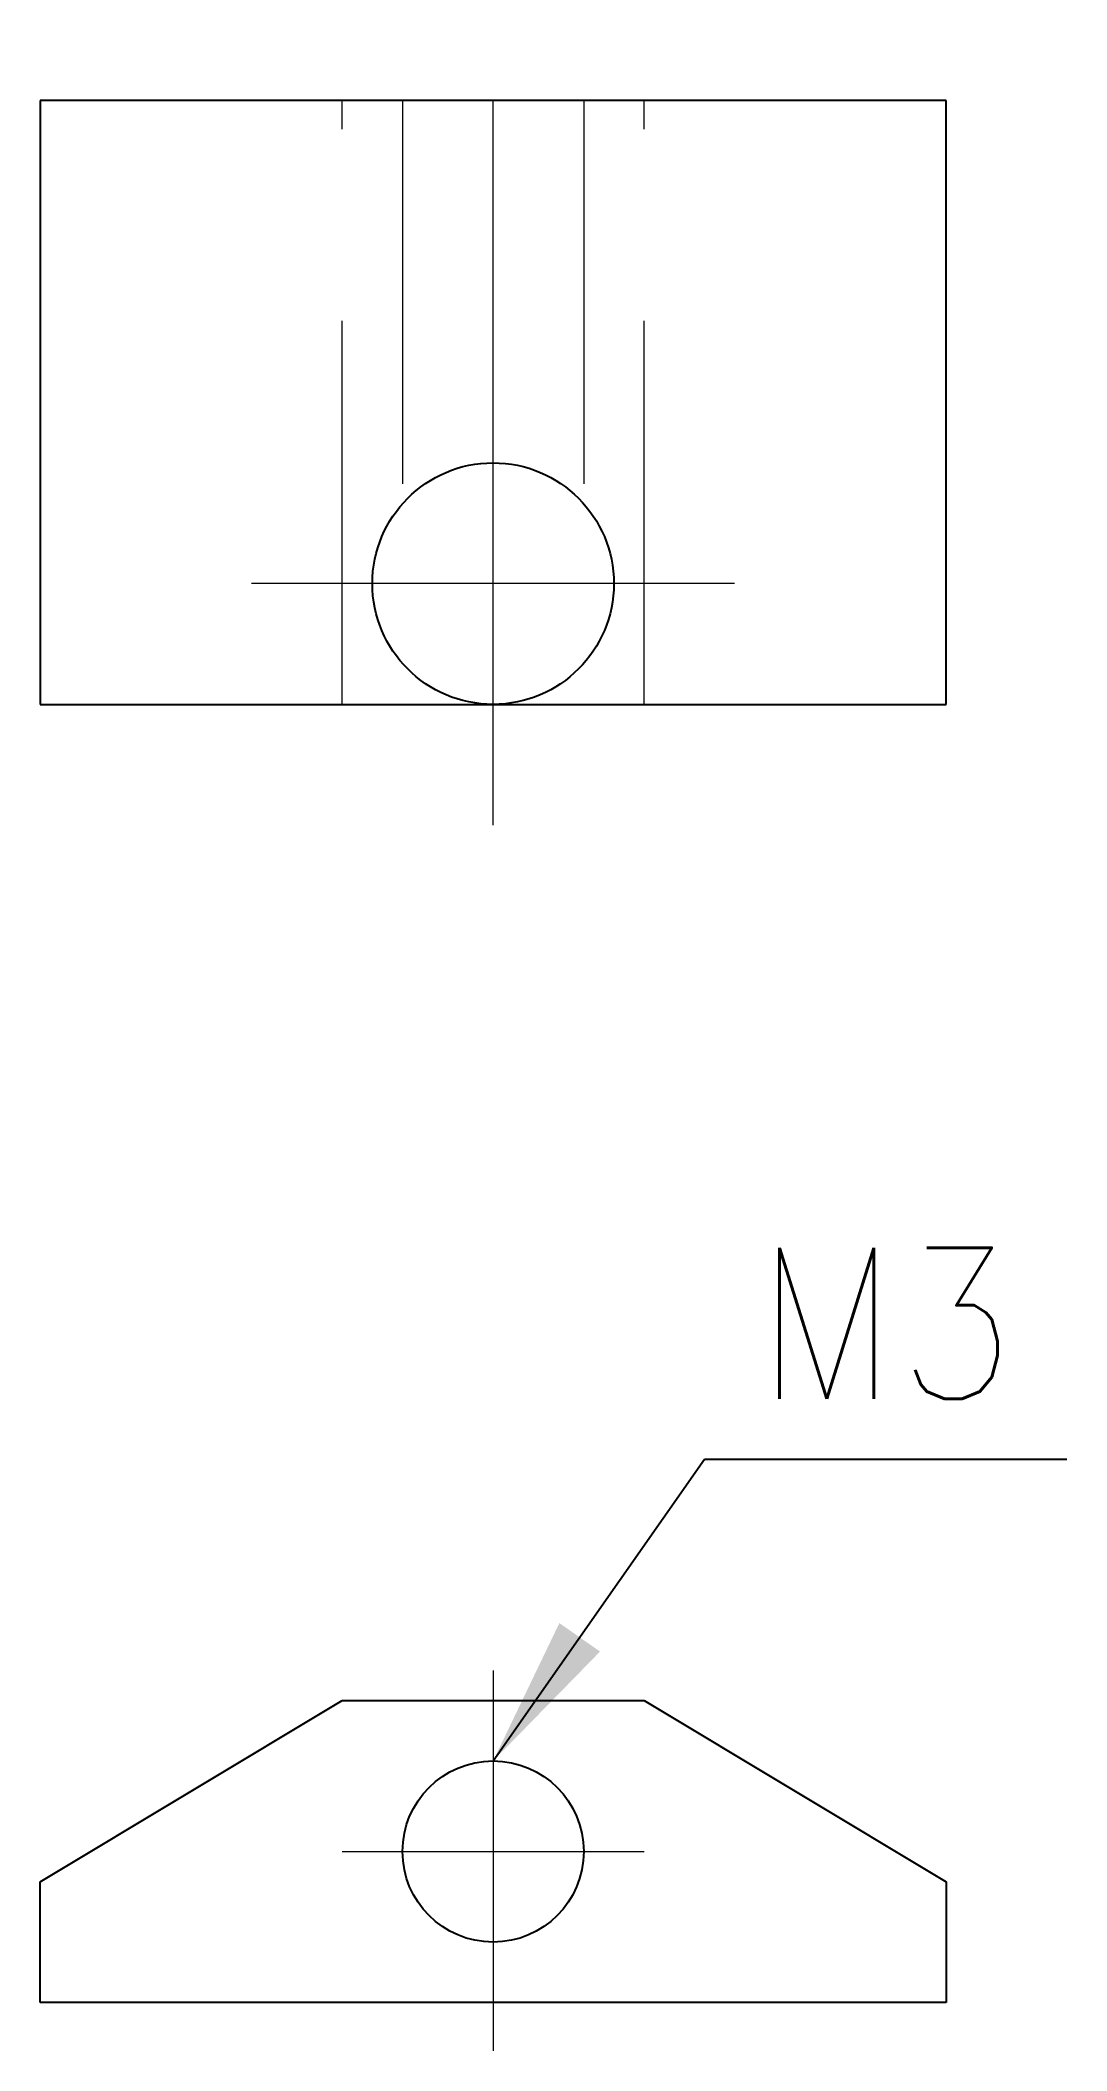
# Model space of a CAD drawing. Header units: millimetres. Extents: x 0 to 17, y -22.3 to 11.
import ezdxf
from ezdxf.enums import TextEntityAlignment as Align

# ---------------------------------------------------------------- set-up
doc = ezdxf.new("R2010")
doc.units = ezdxf.units.MM
doc.linetypes.add('ACAD_ISO10W100', pattern=[18, 12, -2.95, 0.1, -2.95])
doc.linetypes.add('HIDDEN', pattern=[9.525, 6.35, -3.175])
doc.layers.get('0').update_dxf_attribs({"lineweight": 25, "true_color": 0xffffff})
for name, color, linetype, lineweight, true_color in [('asix', 7, 'ACAD_ISO10W100', 13, 0x000000), ('dimensions', 7, 'Continuous', 13, 0x000000), ('invisible', 7, 'HIDDEN', 13, 0x000000)]:
    doc.layers.add(name, color=color, linetype=linetype, lineweight=lineweight, true_color=true_color)
doc.styles.get("Standard").update_dxf_attribs({"font": ''})
doc.styles.add('textstyle0', font='')
doc.styles.get('Standard').set_extended_font_data('txt')
doc.styles.get('textstyle0').set_extended_font_data('Standard')
doc.dimstyles.get("Standard").update_dxf_attribs({"dimtxt": 2.5, "dimasz": 2.5, "dimexe": 1.25, "dimexo": 0.625, "dimtad": 1, "dimtxsty": 'Standard', "dimcen": 2.5, "dimadec": 0, "dimazin": 0, "dimtfac": 1, "dimtmove": 0, "dimatfit": 3, "dimfxl": 1, "dimarcsym": 0})

msp = doc.modelspace()

# ---------------------------------------------------------------- linework, layer by layer
for p, q in [((15, 10), (0, 10)), ((0, 10), (0, 0)), ((15, 0), (15, 10)), ((0, 0), (15, 0)), ((0, -19.5), (5, -16.5)), ((5, -16.5), (10, -16.5)), ((10, -16.5), (15, -19.5)), ((0, -21.5), (0, -19.5)), ((15, -19.5), (15, -21.5)), ((15, -21.5), (0, -21.5))]:
    msp.add_line(p, q)
for centre, radius in [((7.5, 2), 2), ((7.5, -19), 1.5)]:
    msp.add_circle(centre, radius)
at = {"layer": 'asix'}
for p, q in [((7.5, -2), (7.5, 11)), ((11.5, 2), (3.5, 2)), ((7.5, -16), (7.5, -22.3)), ((5, -19), (10, -19))]:
    msp.add_line(p, q, dxfattribs=at)
at = {"layer": 'invisible'}
for p, q in [((5, 0), (5, 10)), ((6, 10), (6, 3.323)), ((9, 10), (9, 3.323)), ((10, 0), (10, 10))]:
    msp.add_line(p, q, dxfattribs=at)

# ---------------------------------------------------------------- texts
at = {"layer": 'dimensions', "style": 'textstyle0'}
msp.add_text('M3', height=2.5, dxfattribs=at).set_placement((14, -11.5), align=Align.CENTER)

# ---------------------------------------------------------------- leaders
at = {"layer": 'dimensions'}
msp.add_leader([(7.5, -17.5), (11, -12.5), (17, -12.5)], dimstyle='Standard', dxfattribs=at)

doc.saveas('drawing.dxf')
